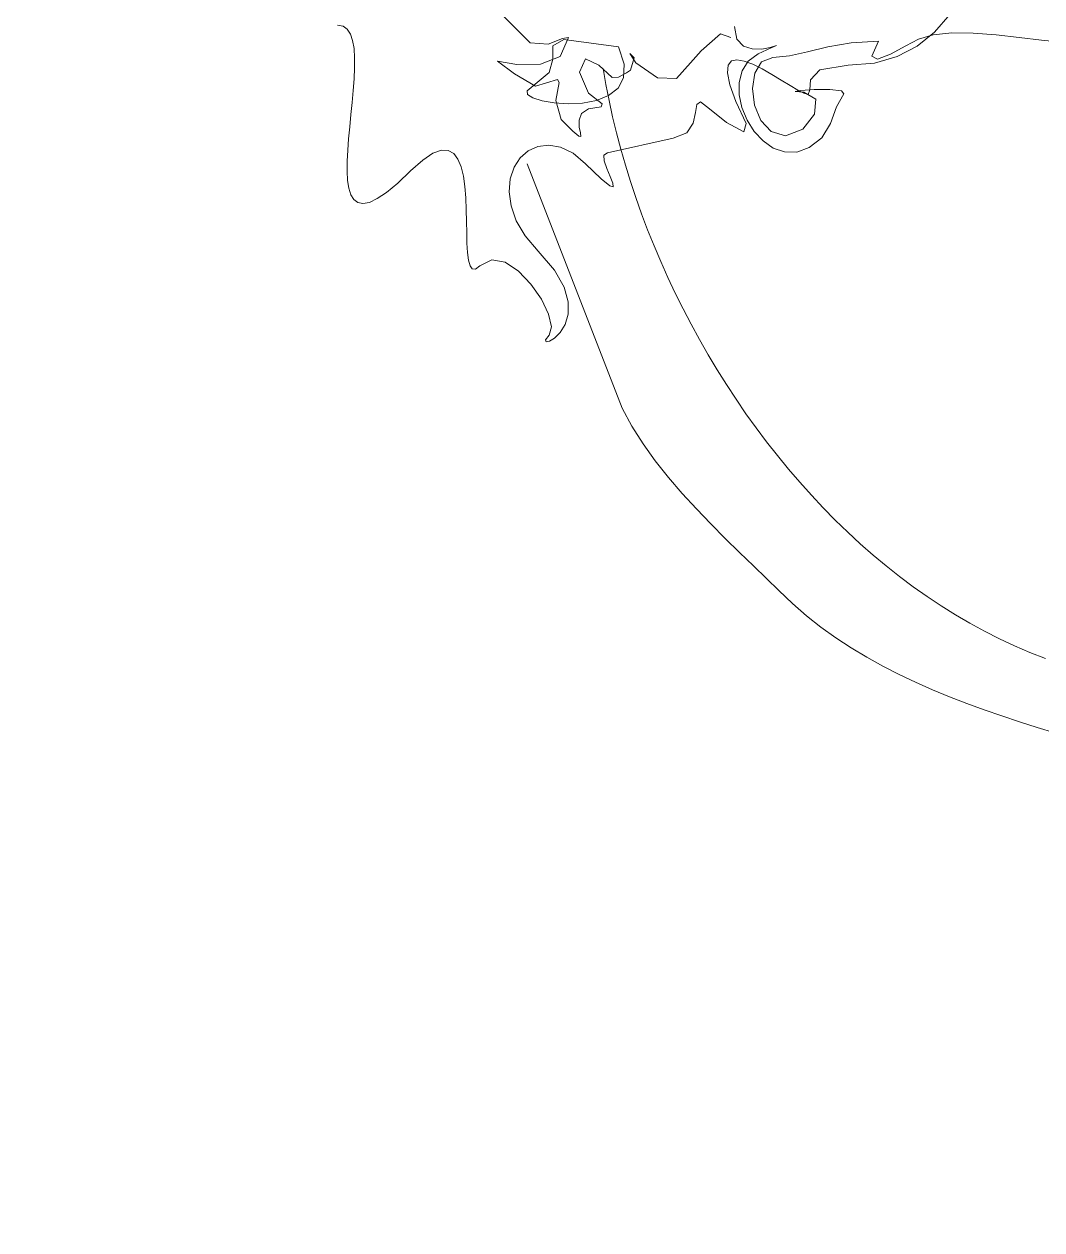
# Model space of a CAD drawing. Header units: centimetres. Extents: x -377343 to 693706, y 194584 to 813780.
# Drawn here: x 170153 to 170215.8, y 497989.8 to 498064.2 of the extents above; entities that cross this region are included whole.
import ezdxf

# ---------------------------------------------------------------- set-up
doc = ezdxf.new("R2010")
doc.units = ezdxf.units.CM
doc.layers.add('PIPA', color=11, linetype='Continuous')
doc.layers.add('TEXT', color=7, linetype='Continuous')

msp = doc.modelspace()

# ---------------------------------------------------------------- linework, layer by layer
at = {"layer": 'PIPA', "lineweight": 35, "extrusion": (0, 0.816497, 0.57735), "elevation": 193451.324}
msp.add_lwpolyline([(-421704.212, -325591.681), (-159560.265, -63447.734), (377343.333, -600351.331), (-158232.47, -1135927.133), (-693706.405, -600453.199), (-454216.825, -360963.619)], dxfattribs=at)
at = {"layer": 'TEXT', "color": 2, "linetype": 'Continuous', "lineweight": 13}
for p, q in [((170182.423, 498064.837), (170184.224, 498063.035)), ((170182.423, 498064.837), (170184.224, 498063.035)), ((170210.169, 498064.813), (170209.189, 498063.707)), ((170172.67, 498064.071), (170172.334, 498064.138)), ((170172.931, 498063.88), (170172.67, 498064.071)), ((170173.126, 498063.577), (170172.931, 498063.88)), ((170196.836, 498064.049), (170196.994, 498063.271)), ((170196.836, 498064.049), (170196.994, 498063.271)), ((170209.189, 498063.707), (170208.112, 498062.828)), ((170209.116, 498063.542), (170210.265, 498063.653)), ((170209.116, 498063.542), (170210.265, 498063.653)), ((170210.265, 498063.653), (170211.582, 498063.634)), ((170210.265, 498063.653), (170211.582, 498063.634)), ((170173.261, 498063.174), (170173.126, 498063.577)), ((170173.344, 498062.684), (170173.261, 498063.174)), ((170184.224, 498063.035), (170185.338, 498062.947)), ((170184.224, 498063.035), (170185.338, 498062.947)), ((170185.338, 498062.947), (170186.226, 498063.31)), ((170185.338, 498062.947), (170186.226, 498063.31)), ((170185.613, 498062.862), (170186.297, 498063.237)), ((170186.589, 498063.373), (170186.077, 498062.194)), ((170186.589, 498063.373), (170186.077, 498062.194)), ((170186.226, 498063.31), (170186.589, 498063.373)), ((170186.226, 498063.31), (170186.589, 498063.373)), ((170186.297, 498063.237), (170189.675, 498062.787)), ((170194.776, 498062.555), (170195.969, 498063.59)), ((170194.776, 498062.555), (170195.969, 498063.59)), ((170195.969, 498063.59), (170196.611, 498063.373)), ((170195.969, 498063.59), (170196.611, 498063.373)), ((170196.994, 498063.271), (170197.397, 498062.836)), ((170196.994, 498063.271), (170197.397, 498062.836)), ((170202.606, 498062.791), (170204.048, 498063.042)), ((170202.606, 498062.791), (170204.048, 498063.042)), ((170204.048, 498063.042), (170205.732, 498063.148)), ((170204.048, 498063.042), (170205.732, 498063.148)), ((170205.732, 498063.148), (170205.33, 498062.208)), ((170205.732, 498063.148), (170205.33, 498062.208)), ((170207.422, 498062.849), (170208.209, 498063.26)), ((170207.422, 498062.849), (170208.209, 498063.26)), ((170208.209, 498063.26), (170209.116, 498063.542)), ((170208.209, 498063.26), (170209.116, 498063.542)), ((170211.582, 498063.634), (170212.995, 498063.528)), ((170211.582, 498063.634), (170212.995, 498063.528)), ((170212.995, 498063.528), (170214.429, 498063.374)), ((170212.995, 498063.528), (170214.429, 498063.374)), ((170214.429, 498063.374), (170215.81, 498063.213)), ((170214.429, 498063.374), (170215.81, 498063.213)), ((170215.81, 498063.213), (170217.065, 498063.086)), ((170215.81, 498063.213), (170217.065, 498063.086)), ((170173.382, 498062.119), (170173.344, 498062.684)), ((170186.077, 498062.194), (170184.858, 498061.712)), ((170186.077, 498062.194), (170184.858, 498061.712)), ((170185.63, 498062.036), (170185.613, 498062.862)), ((170189.675, 498062.787), (170190.025, 498061.723)), ((170190.655, 498062.113), (170190.368, 498062.38)), ((170190.368, 498062.38), (170190.756, 498061.796)), ((170190.655, 498062.113), (170190.368, 498062.38)), ((170190.368, 498062.38), (170190.756, 498061.796)), ((170194.134, 498061.796), (170194.776, 498062.555)), ((170194.134, 498061.796), (170194.776, 498062.555)), ((170197.397, 498062.836), (170197.941, 498062.66)), ((170197.397, 498062.836), (170197.941, 498062.66)), ((170198.3, 498062.359), (170197.691, 498061.907)), ((170198.3, 498062.359), (170197.691, 498061.907)), ((170197.941, 498062.66), (170198.522, 498062.658)), ((170197.941, 498062.66), (170198.522, 498062.658)), ((170199.11, 498062.736), (170198.3, 498062.359)), ((170199.11, 498062.736), (170198.3, 498062.359)), ((170198.522, 498062.658), (170199.034, 498062.749)), ((170198.522, 498062.658), (170199.034, 498062.749)), ((170199.034, 498062.749), (170199.372, 498062.847)), ((170199.034, 498062.749), (170199.372, 498062.847)), ((170199.432, 498062.871), (170199.11, 498062.736)), ((170199.432, 498062.871), (170199.11, 498062.736)), ((170199.201, 498062.134), (170200.237, 498062.24)), ((170199.201, 498062.134), (170200.237, 498062.24)), ((170199.372, 498062.847), (170199.432, 498062.871)), ((170199.372, 498062.847), (170199.432, 498062.871)), ((170200.237, 498062.24), (170201.354, 498062.491)), ((170200.237, 498062.24), (170201.354, 498062.491)), ((170201.354, 498062.491), (170202.606, 498062.791)), ((170201.354, 498062.491), (170202.606, 498062.791)), ((170205.33, 498062.208), (170205.68, 498062.036)), ((170205.33, 498062.208), (170205.68, 498062.036)), ((170206.894, 498062.187), (170205.492, 498061.794)), ((170205.68, 498062.036), (170206.478, 498062.345)), ((170205.68, 498062.036), (170206.478, 498062.345)), ((170206.478, 498062.345), (170207.422, 498062.849)), ((170206.478, 498062.345), (170207.422, 498062.849)), ((170208.112, 498062.828), (170206.894, 498062.187)), ((170173.354, 498060.815), (170173.383, 498061.492)), ((170173.383, 498061.492), (170173.382, 498062.119)), ((170183.406, 498061.694), (170182.197, 498061.909)), ((170182.197, 498061.909), (170183.261, 498061.117)), ((170183.406, 498061.694), (170182.197, 498061.909)), ((170182.197, 498061.909), (170183.261, 498061.117)), ((170184.858, 498061.712), (170183.406, 498061.694)), ((170184.858, 498061.712), (170183.406, 498061.694)), ((170185.396, 498061.21), (170185.63, 498062.036)), ((170187.265, 498061.233), (170187.64, 498062.047)), ((170187.265, 498061.233), (170187.64, 498062.047)), ((170187.64, 498062.047), (170188.466, 498061.659)), ((170187.64, 498062.047), (170188.466, 498061.659)), ((170188.466, 498061.659), (170189.292, 498060.896)), ((170188.466, 498061.659), (170189.292, 498060.896)), ((170188.729, 498061.459), (170188.9, 498060.468)), ((170188.729, 498061.459), (170188.9, 498060.468)), ((170190.025, 498061.723), (170189.993, 498060.882)), ((170190.418, 498061.346), (170190.655, 498062.113)), ((170190.418, 498061.346), (170190.655, 498062.113)), ((170190.756, 498061.796), (170192.082, 498060.871)), ((170190.756, 498061.796), (170192.082, 498060.871)), ((170193.258, 498060.846), (170194.134, 498061.796)), ((170193.258, 498060.846), (170194.134, 498061.796)), ((170196.441, 498061.667), (170196.399, 498061.185)), ((170196.648, 498061.927), (170196.441, 498061.667)), ((170196.992, 498061.999), (170196.648, 498061.927)), ((170197.442, 498061.917), (170196.992, 498061.999)), ((170197.691, 498061.907), (170197.306, 498061.305)), ((170197.691, 498061.907), (170197.306, 498061.305)), ((170197.97, 498061.716), (170197.442, 498061.917)), ((170198.547, 498061.43), (170197.97, 498061.716)), ((170198.106, 498061.174), (170198.518, 498061.866)), ((170198.106, 498061.174), (170198.518, 498061.866)), ((170198.518, 498061.866), (170199.201, 498062.134)), ((170198.518, 498061.866), (170199.201, 498062.134)), ((170199.142, 498061.093), (170198.547, 498061.43)), ((170203.864, 498061.66), (170202.115, 498061.379)), ((170205.492, 498061.794), (170203.864, 498061.66)), ((170173.301, 498060.101), (170173.354, 498060.815)), ((170183.261, 498061.117), (170184.55, 498060.374)), ((170183.261, 498061.117), (170184.55, 498060.374)), ((170184.045, 498060.084), (170185.396, 498061.21)), ((170184.55, 498060.374), (170185.913, 498060.783)), ((170184.55, 498060.374), (170185.913, 498060.783)), ((170185.913, 498060.783), (170186.022, 498060.591)), ((170185.913, 498060.783), (170186.022, 498060.591)), ((170187.815, 498059.928), (170187.265, 498061.233)), ((170187.815, 498059.928), (170187.265, 498061.233)), ((170189.292, 498060.896), (170189.684, 498060.912)), ((170189.292, 498060.896), (170189.684, 498060.912)), ((170189.993, 498060.882), (170189.651, 498060.242)), ((170189.684, 498060.912), (170190.176, 498061.179)), ((170189.684, 498060.912), (170190.176, 498061.179)), ((170190.176, 498061.179), (170190.418, 498061.346)), ((170190.176, 498061.179), (170190.418, 498061.346)), ((170192.082, 498060.871), (170193.258, 498060.846)), ((170192.082, 498060.871), (170193.258, 498060.846)), ((170196.399, 498061.185), (170196.552, 498060.445)), ((170197.306, 498061.305), (170197.126, 498060.598)), ((170197.306, 498061.305), (170197.126, 498060.598)), ((170197.963, 498060.228), (170198.106, 498061.174)), ((170197.963, 498060.228), (170198.106, 498061.174)), ((170199.728, 498060.741), (170199.142, 498061.093)), ((170200.275, 498060.406), (170199.728, 498060.741)), ((170201.527, 498060.76), (170201.488, 498060.14)), ((170202.115, 498061.379), (170201.527, 498060.76)), ((170173.234, 498059.362), (170173.301, 498060.101)), ((170184.057, 498059.858), (170184.045, 498060.084)), ((170186.022, 498060.591), (170185.805, 498059.473)), ((170186.022, 498060.591), (170185.805, 498059.473)), ((170188.666, 498059.273), (170187.815, 498059.928)), ((170188.666, 498059.273), (170187.815, 498059.928)), ((170188.9, 498060.468), (170189.095, 498059.474)), ((170188.9, 498060.468), (170189.095, 498059.474)), ((170189.651, 498060.242), (170189.066, 498059.784)), ((170196.552, 498060.445), (170196.928, 498059.414)), ((170197.126, 498060.598), (170197.131, 498059.828)), ((170197.126, 498060.598), (170197.131, 498059.828)), ((170198.083, 498059.198), (170197.963, 498060.228)), ((170198.083, 498059.198), (170197.963, 498060.228)), ((170200.753, 498060.125), (170200.275, 498060.406)), ((170200.932, 498060.091), (170200.595, 498060.025)), ((170200.932, 498060.091), (170200.595, 498060.025)), ((170200.595, 498060.025), (170201.115, 498059.995)), ((170200.595, 498060.025), (170201.115, 498059.995)), ((170201.133, 498059.931), (170200.753, 498060.125)), ((170201.763, 498060.15), (170200.932, 498060.091)), ((170201.763, 498060.15), (170200.932, 498060.091)), ((170201.115, 498059.995), (170201.874, 498059.572)), ((170201.115, 498059.995), (170201.874, 498059.572)), ((170201.386, 498059.859), (170201.133, 498059.931)), ((170201.488, 498060.14), (170201.386, 498059.859)), ((170202.725, 498060.162), (170201.763, 498060.15)), ((170202.725, 498060.162), (170201.763, 498060.15)), ((170203.456, 498060.086), (170202.725, 498060.162)), ((170203.456, 498060.086), (170202.725, 498060.162)), ((170203.593, 498059.882), (170203.456, 498060.086)), ((170203.593, 498059.882), (170203.456, 498060.086)), ((170173.158, 498058.611), (170173.234, 498059.362)), ((170184.384, 498059.643), (170184.057, 498059.858)), ((170184.956, 498059.461), (170184.384, 498059.643)), ((170185.705, 498059.333), (170184.956, 498059.461)), ((170186.56, 498059.281), (170185.705, 498059.333)), ((170185.805, 498059.473), (170186.139, 498058.306)), ((170185.805, 498059.473), (170186.139, 498058.306)), ((170187.451, 498059.324), (170186.56, 498059.281)), ((170188.31, 498059.485), (170187.451, 498059.324)), ((170189.066, 498059.784), (170188.31, 498059.485)), ((170188.616, 498059.094), (170188.666, 498059.273)), ((170188.616, 498059.094), (170188.666, 498059.273)), ((170189.095, 498059.474), (170189.314, 498058.477)), ((170189.095, 498059.474), (170189.314, 498058.477)), ((170194.521, 498059.242), (170194.433, 498058.733)), ((170194.748, 498059.388), (170194.521, 498059.242)), ((170195.306, 498058.958), (170194.748, 498059.388)), ((170196.928, 498059.414), (170197.558, 498058.057)), ((170197.131, 498059.828), (170197.3, 498059.039)), ((170197.131, 498059.828), (170197.3, 498059.039)), ((170198.464, 498058.252), (170198.083, 498059.198)), ((170198.464, 498058.252), (170198.083, 498059.198)), ((170201.874, 498059.572), (170201.777, 498058.643)), ((170201.874, 498059.572), (170201.777, 498058.643)), ((170203.142, 498059.081), (170203.593, 498059.882)), ((170203.142, 498059.081), (170203.593, 498059.882)), ((170173.081, 498057.86), (170173.158, 498058.611)), ((170187.248, 498058.264), (170187.402, 498058.67)), ((170187.248, 498058.264), (170187.402, 498058.67)), ((170187.402, 498058.67), (170187.823, 498058.974)), ((170187.402, 498058.67), (170187.823, 498058.974)), ((170187.823, 498058.974), (170188.616, 498059.094)), ((170187.823, 498058.974), (170188.616, 498059.094)), ((170189.314, 498058.477), (170189.556, 498057.479)), ((170189.314, 498058.477), (170189.556, 498057.479)), ((170194.433, 498058.733), (170194.288, 498058.074)), ((170196.34, 498058.124), (170195.306, 498058.958)), ((170197.3, 498059.039), (170197.616, 498058.272)), ((170197.3, 498059.039), (170197.616, 498058.272)), ((170201.777, 498058.643), (170201.068, 498057.714)), ((170201.777, 498058.643), (170201.068, 498057.714)), ((170202.767, 498058.055), (170203.142, 498059.081)), ((170202.767, 498058.055), (170203.142, 498059.081)), ((170173.012, 498057.122), (170173.081, 498057.86)), ((170186.139, 498058.306), (170186.865, 498057.591)), ((170186.139, 498058.306), (170186.865, 498057.591)), ((170187.259, 498057.838), (170187.248, 498058.264)), ((170187.259, 498057.838), (170187.248, 498058.264)), ((170187.329, 498057.476), (170187.259, 498057.838)), ((170187.329, 498057.476), (170187.259, 498057.838)), ((170194.288, 498058.074), (170193.893, 498057.477)), ((170197.424, 498057.54), (170196.34, 498058.124)), ((170197.558, 498058.057), (170197.424, 498057.54)), ((170197.616, 498058.272), (170198.057, 498057.573)), ((170197.616, 498058.272), (170198.057, 498057.573)), ((170199.101, 498057.56), (170198.464, 498058.252)), ((170199.101, 498057.56), (170198.464, 498058.252)), ((170201.068, 498057.714), (170199.989, 498057.292)), ((170201.068, 498057.714), (170199.989, 498057.292)), ((170202.241, 498057.18), (170202.767, 498058.055)), ((170202.241, 498057.18), (170202.767, 498058.055)), ((170172.956, 498056.41), (170173.012, 498057.122)), ((170186.865, 498057.591), (170187.236, 498057.27)), ((170186.865, 498057.591), (170187.236, 498057.27)), ((170187.236, 498057.27), (170187.356, 498057.259)), ((170187.236, 498057.27), (170187.356, 498057.259)), ((170187.356, 498057.259), (170187.329, 498057.476)), ((170187.356, 498057.259), (170187.329, 498057.476)), ((170193.053, 498057.156), (170189, 498056.255)), ((170189.556, 498057.479), (170189.82, 498056.481)), ((170189.556, 498057.479), (170189.82, 498056.481)), ((170193.893, 498057.477), (170193.053, 498057.156)), ((170198.057, 498057.573), (170198.604, 498056.982)), ((170198.057, 498057.573), (170198.604, 498056.982)), ((170198.604, 498056.982), (170199.237, 498056.544)), ((170198.604, 498056.982), (170199.237, 498056.544)), ((170199.989, 498057.292), (170199.101, 498057.56)), ((170199.989, 498057.292), (170199.101, 498057.56)), ((170201.459, 498056.577), (170202.241, 498057.18)), ((170201.459, 498056.577), (170202.241, 498057.18)), ((170172.921, 498055.735), (170172.956, 498056.41)), ((170178.217, 498056.224), (170177.586, 498055.804)), ((170178.739, 498056.415), (170178.217, 498056.224)), ((170179.164, 498056.401), (170178.739, 498056.415)), ((170179.502, 498056.21), (170179.164, 498056.401)), ((170179.763, 498055.865), (170179.502, 498056.21)), ((170184.099, 498056.379), (170183.602, 498055.94)), ((170184.696, 498056.651), (170184.099, 498056.379)), ((170185.37, 498056.731), (170184.696, 498056.651)), ((170186.102, 498056.595), (170185.37, 498056.731)), ((170186.868, 498056.219), (170186.102, 498056.595)), ((170187.648, 498055.58), (170186.868, 498056.219)), ((170189, 498056.255), (170188.775, 498056.114)), ((170189.82, 498056.481), (170190.107, 498055.482)), ((170189.82, 498056.481), (170190.107, 498055.482)), ((170199.237, 498056.544), (170199.937, 498056.302)), ((170199.237, 498056.544), (170199.937, 498056.302)), ((170199.937, 498056.302), (170200.684, 498056.299)), ((170199.937, 498056.302), (170200.684, 498056.299)), ((170200.684, 498056.299), (170201.459, 498056.577)), ((170200.684, 498056.299), (170201.459, 498056.577)), ((170172.915, 498055.11), (170172.921, 498055.735)), ((170177.586, 498055.804), (170176.838, 498055.129)), ((170179.957, 498055.393), (170179.763, 498055.865)), ((170183.602, 498055.94), (170183.226, 498055.356)), ((170189.9, 498040.491), (170184.045, 498055.58)), ((170188.607, 498054.654), (170187.648, 498055.58)), ((170188.775, 498056.114), (170188.79, 498055.755)), ((170188.79, 498055.755), (170188.949, 498055.279)), ((170190.107, 498055.482), (170190.417, 498054.484)), ((170190.107, 498055.482), (170190.417, 498054.484)), ((170172.945, 498054.548), (170172.915, 498055.11)), ((170176.838, 498055.129), (170176.044, 498054.377)), ((170180.096, 498054.819), (170179.957, 498055.393)), ((170180.188, 498054.169), (170180.096, 498054.819)), ((170183.226, 498055.356), (170182.993, 498054.652)), ((170188.949, 498055.279), (170189.159, 498054.787)), ((170189.159, 498054.787), (170189.324, 498054.379)), ((170173.018, 498054.062), (170172.945, 498054.548)), ((170173.142, 498053.663), (170173.018, 498054.062)), ((170176.044, 498054.377), (170175.36, 498053.811)), ((170180.244, 498053.468), (170180.188, 498054.169)), ((170182.993, 498054.652), (170182.924, 498053.853)), ((170189.142, 498054.212), (170188.607, 498054.654)), ((170189.35, 498054.153), (170189.142, 498054.212)), ((170189.324, 498054.379), (170189.35, 498054.153)), ((170190.417, 498054.484), (170190.748, 498053.487)), ((170190.417, 498054.484), (170190.748, 498053.487)), ((170173.324, 498053.364), (170173.142, 498053.663)), ((170173.571, 498053.178), (170173.324, 498053.364)), ((170174.778, 498053.422), (170174.291, 498053.194)), ((170175.36, 498053.811), (170174.778, 498053.422)), ((170180.276, 498052.742), (170180.244, 498053.468)), ((170182.924, 498053.853), (170183.04, 498052.981)), ((170190.748, 498053.487), (170191.101, 498052.493)), ((170190.748, 498053.487), (170191.101, 498052.493)), ((170173.891, 498053.117), (170173.571, 498053.178)), ((170174.291, 498053.194), (170173.891, 498053.117)), ((170180.292, 498052.016), (170180.276, 498052.742)), ((170183.04, 498052.981), (170183.365, 498052.062)), ((170191.101, 498052.493), (170191.476, 498051.502)), ((170191.101, 498052.493), (170191.476, 498051.502)), ((170180.303, 498051.316), (170180.292, 498052.016)), ((170183.365, 498052.062), (170183.917, 498051.118)), ((170180.321, 498050.666), (170180.303, 498051.316)), ((170183.917, 498051.118), (170184.721, 498050.175)), ((170191.476, 498051.502), (170191.872, 498050.515)), ((170191.476, 498051.502), (170191.872, 498050.515)), ((170180.353, 498050.094), (170180.321, 498050.666)), ((170191.872, 498050.515), (170192.288, 498049.533)), ((170191.872, 498050.515), (170192.288, 498049.533)), ((170180.413, 498049.623), (170180.353, 498050.094)), ((170180.508, 498049.281), (170180.413, 498049.623)), ((170181.855, 498049.644), (170181.117, 498049.274)), ((170182.672, 498049.492), (170181.855, 498049.644)), ((170184.721, 498050.175), (170185.721, 498049.008)), ((170192.288, 498049.533), (170192.726, 498048.556)), ((170192.288, 498049.533), (170192.726, 498048.556)), ((170180.651, 498049.091), (170180.508, 498049.281)), ((170180.85, 498049.08), (170180.651, 498049.091)), ((170181.117, 498049.274), (170180.85, 498049.08)), ((170183.5, 498048.949), (170182.672, 498049.492)), ((170184.27, 498048.148), (170183.5, 498048.949)), ((170185.721, 498049.008), (170186.314, 498047.969)), ((170184.913, 498047.22), (170184.27, 498048.148)), ((170192.726, 498048.556), (170193.184, 498047.586)), ((170192.726, 498048.556), (170193.184, 498047.586)), ((170186.314, 498047.969), (170186.574, 498047.06)), ((170193.184, 498047.586), (170193.662, 498046.623)), ((170193.184, 498047.586), (170193.662, 498046.623)), ((170185.361, 498046.297), (170184.913, 498047.22)), ((170186.574, 498047.06), (170186.572, 498046.287)), ((170193.662, 498046.623), (170194.16, 498045.668)), ((170193.662, 498046.623), (170194.16, 498045.668)), ((170185.545, 498045.511), (170185.361, 498046.297)), ((170186.572, 498046.287), (170186.383, 498045.653)), ((170185.396, 498044.995), (170185.545, 498045.511)), ((170186.079, 498045.161), (170185.733, 498044.817)), ((170186.383, 498045.653), (170186.079, 498045.161)), ((170194.16, 498045.668), (170194.677, 498044.722)), ((170194.16, 498045.668), (170194.677, 498044.722)), ((170185.177, 498044.709), (170185.396, 498044.995)), ((170185.209, 498044.587), (170185.177, 498044.709)), ((170185.419, 498044.625), (170185.209, 498044.587)), ((170185.733, 498044.817), (170185.419, 498044.625)), ((170194.677, 498044.722), (170195.214, 498043.785)), ((170194.677, 498044.722), (170195.214, 498043.785)), ((170195.214, 498043.785), (170195.77, 498042.859)), ((170195.214, 498043.785), (170195.77, 498042.859)), ((170195.77, 498042.859), (170196.345, 498041.943)), ((170195.77, 498042.859), (170196.345, 498041.943)), ((170196.345, 498041.943), (170196.938, 498041.04)), ((170196.345, 498041.943), (170196.938, 498041.04)), ((170196.938, 498041.04), (170197.55, 498040.15)), ((170196.938, 498041.04), (170197.55, 498040.15)), ((170190.508, 498039.379), (170189.9, 498040.491)), ((170197.55, 498040.15), (170198.179, 498039.273)), ((170197.55, 498040.15), (170198.179, 498039.273)), ((170191.196, 498038.296), (170190.508, 498039.379)), ((170198.179, 498039.273), (170198.827, 498038.411)), ((170198.179, 498039.273), (170198.827, 498038.411)), ((170198.827, 498038.411), (170199.491, 498037.563)), ((170198.827, 498038.411), (170199.491, 498037.563)), ((170191.952, 498037.243), (170191.196, 498038.296)), ((170192.761, 498036.22), (170191.952, 498037.243)), ((170199.491, 498037.563), (170200.173, 498036.732)), ((170199.491, 498037.563), (170200.173, 498036.732)), ((170193.612, 498035.228), (170192.761, 498036.22)), ((170200.173, 498036.732), (170200.872, 498035.918)), ((170200.173, 498036.732), (170200.872, 498035.918)), ((170200.872, 498035.918), (170201.588, 498035.121)), ((170200.872, 498035.918), (170201.588, 498035.121)), ((170194.489, 498034.269), (170193.612, 498035.228)), ((170201.588, 498035.121), (170202.32, 498034.342)), ((170201.588, 498035.121), (170202.32, 498034.342)), ((170195.381, 498033.342), (170194.489, 498034.269)), ((170202.32, 498034.342), (170203.068, 498033.583)), ((170202.32, 498034.342), (170203.068, 498033.583)), ((170196.273, 498032.45), (170195.381, 498033.342)), ((170203.068, 498033.583), (170203.832, 498032.843)), ((170203.068, 498033.583), (170203.832, 498032.843)), ((170197.153, 498031.591), (170196.273, 498032.45)), ((170203.832, 498032.843), (170204.611, 498032.125)), ((170203.832, 498032.843), (170204.611, 498032.125)), ((170204.611, 498032.125), (170205.406, 498031.428)), ((170204.611, 498032.125), (170205.406, 498031.428)), ((170198.007, 498030.768), (170197.153, 498031.591)), ((170205.406, 498031.428), (170206.216, 498030.753)), ((170205.406, 498031.428), (170206.216, 498030.753)), ((170198.822, 498029.98), (170198.007, 498030.768)), ((170206.216, 498030.753), (170207.041, 498030.102)), ((170206.216, 498030.753), (170207.041, 498030.102)), ((170199.585, 498029.23), (170198.822, 498029.98)), ((170207.041, 498030.102), (170207.88, 498029.474)), ((170207.041, 498030.102), (170207.88, 498029.474)), ((170207.88, 498029.474), (170208.733, 498028.872)), ((170207.88, 498029.474), (170208.733, 498028.872)), ((170200.422, 498028.432), (170199.585, 498029.23)), ((170208.733, 498028.872), (170209.601, 498028.294)), ((170208.733, 498028.872), (170209.601, 498028.294)), ((170201.289, 498027.684), (170200.422, 498028.432)), ((170209.601, 498028.294), (170210.482, 498027.744)), ((170209.601, 498028.294), (170210.482, 498027.744)), ((170202.183, 498026.98), (170201.289, 498027.684)), ((170210.482, 498027.744), (170211.376, 498027.22)), ((170210.482, 498027.744), (170211.376, 498027.22)), ((170211.376, 498027.22), (170212.284, 498026.725)), ((170211.376, 498027.22), (170212.284, 498026.725)), ((170203.102, 498026.32), (170202.183, 498026.98)), ((170212.284, 498026.725), (170213.205, 498026.258)), ((170212.284, 498026.725), (170213.205, 498026.258)), ((170204.046, 498025.7), (170203.102, 498026.32)), ((170205.011, 498025.118), (170204.046, 498025.7)), ((170213.205, 498026.258), (170214.138, 498025.821)), ((170213.205, 498026.258), (170214.138, 498025.821)), ((170214.138, 498025.821), (170215.084, 498025.414)), ((170214.138, 498025.821), (170215.084, 498025.414)), ((170205.998, 498024.572), (170205.011, 498025.118)), ((170215.084, 498025.414), (170216.042, 498025.038)), ((170215.084, 498025.414), (170216.042, 498025.038)), ((170207.003, 498024.057), (170205.998, 498024.572)), ((170208.026, 498023.572), (170207.003, 498024.057)), ((170209.065, 498023.115), (170208.026, 498023.572)), ((170210.117, 498022.682), (170209.065, 498023.115)), ((170211.182, 498022.27), (170210.117, 498022.682)), ((170212.257, 498021.878), (170211.182, 498022.27)), ((170213.342, 498021.502), (170212.257, 498021.878)), ((170214.434, 498021.14), (170213.342, 498021.502)), ((170215.531, 498020.789), (170214.434, 498021.14)), ((170216.632, 498020.447), (170215.531, 498020.789))]:
    msp.add_line(p, q, dxfattribs=at)

doc.saveas('drawing.dxf')
